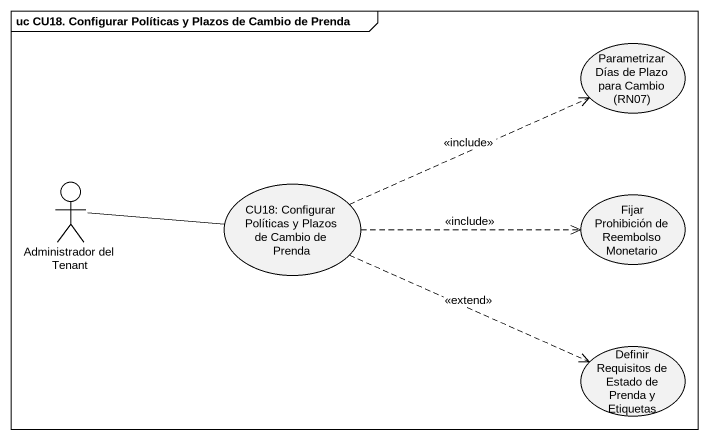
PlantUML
@startuml
mainframe uc CU18. Configurar Políticas y Plazos de Cambio de Prenda
usecase "Parametrizar Días de Plazo para Cambio (RN07)" as Parametrizar_Días_de_Plazo
actor "Administrador del Tenant" as Administrador_del_Tenant
usecase "CU18: Configurar Políticas y Plazos de Cambio de Prenda" as CU18_Configurar_Políticas_y
usecase "Fijar Prohibición de Reembolso Monetario" as Fijar_Prohibición_de
usecase "Definir Requisitos de Estado de Prenda y Etiquetas" as Definir_Requisitos_de
Administrador_del_Tenant -right- CU18_Configurar_Políticas_y
CU18_Configurar_Políticas_y .right.> Parametrizar_Días_de_Plazo : <<include>>
CU18_Configurar_Políticas_y .right.> Fijar_Prohibición_de : <<include>>
CU18_Configurar_Políticas_y .right.> Definir_Requisitos_de : <<extend>>
@enduml
